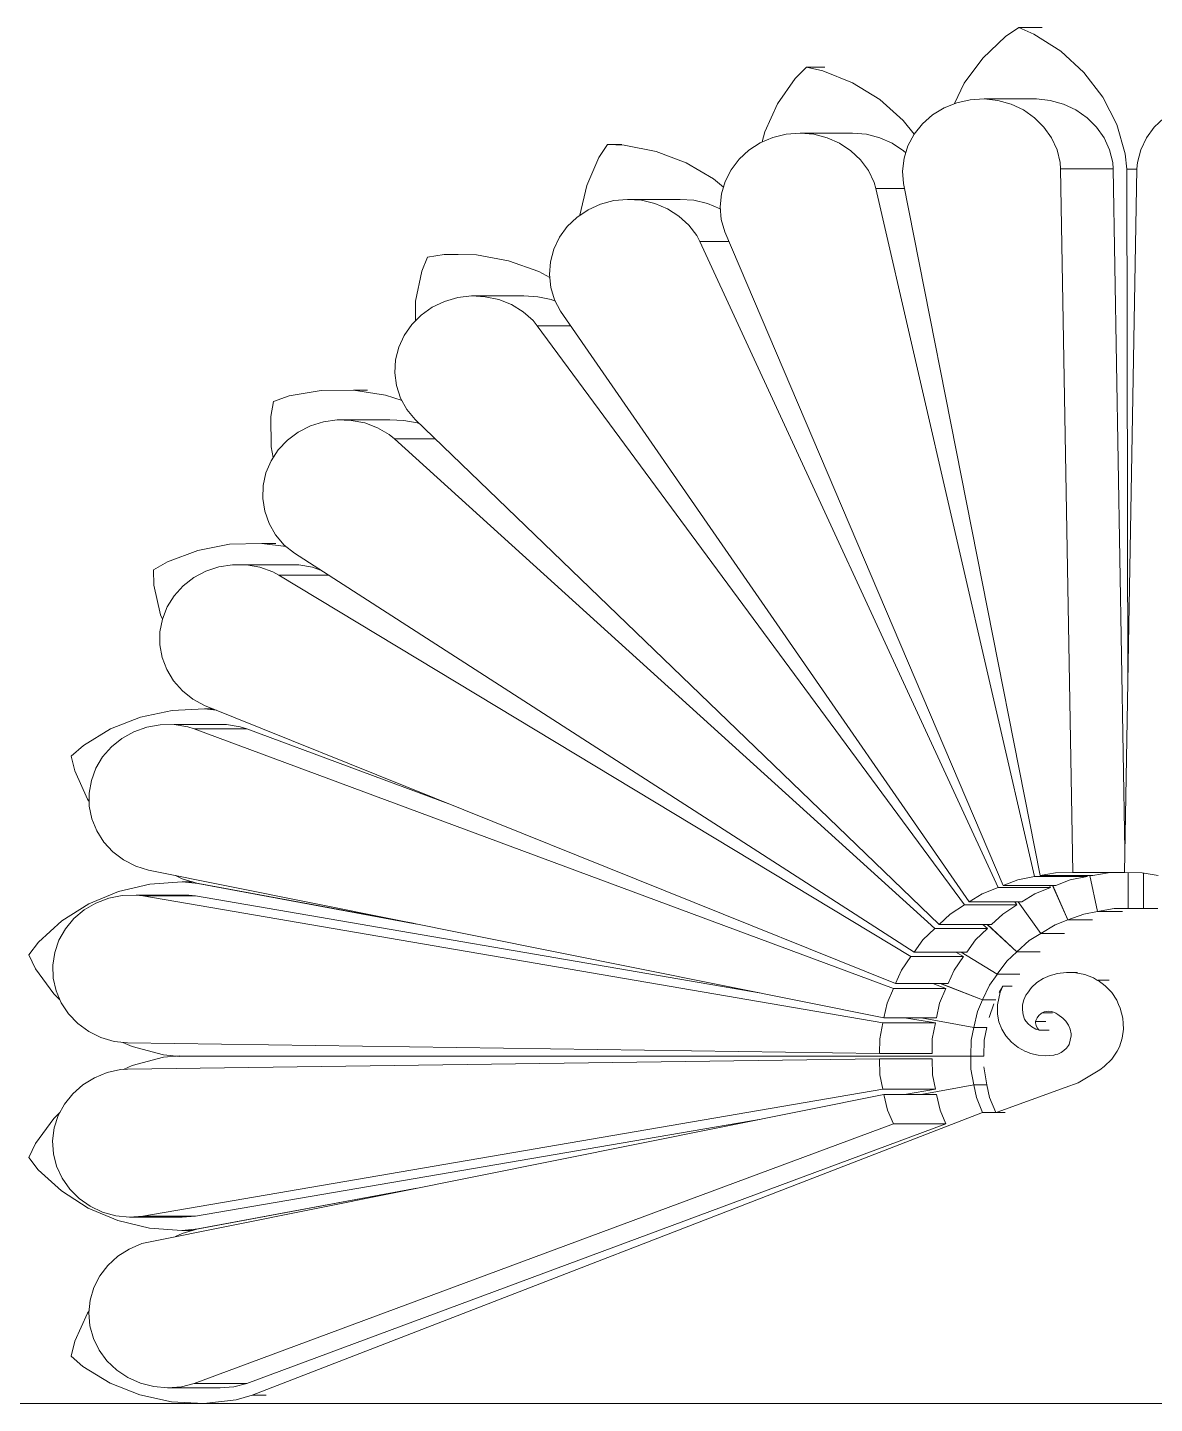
# Model space of a CAD drawing. Header units: millimetres. Extents: x 1177761 to 1329492, y 746793 to 827002.
# Drawn here: x 1193469.8 to 1193715.4, y 818864.8 to 819164.8 of the extents above; entities that cross this region are included whole.
import ezdxf

# ---------------------------------------------------------------- set-up
doc = ezdxf.new("R2010")
doc.units = ezdxf.units.MM
doc.layers.add('wall', color=5, linetype='Continuous', lineweight=30)

msp = doc.modelspace()

# ---------------------------------------------------------------- linework, layer by layer
at = {"layer": 'wall', "color": 250, "lineweight": 20, "ltscale": 50}
for p, q in [((1193682.9, 819162.88), (1193677.93, 819158.14)), ((1193685.78, 819164.81), (1193682.9, 819162.88)), ((1193689.1, 819163.39), (1193685.78, 819164.81)), ((1193690.85, 819164.81), (1193685.78, 819164.81)), ((1193694.93, 819159.64), (1193689.1, 819163.39)), ((1193699.97, 819155), (1193694.93, 819159.64)), ((1193677.93, 819158.14), (1193673.92, 819152.67)), ((1193637.1, 819153.73), (1193633.22, 819148.17)), ((1193639.52, 819156.14), (1193637.1, 819153.73)), ((1193643.08, 819155.36), (1193639.52, 819156.14)), ((1193643.54, 819156.14), (1193639.52, 819156.14)), ((1193649.57, 819152.74), (1193643.08, 819155.36)), ((1193704.07, 819149.61), (1193699.97, 819155)), ((1193655.49, 819149.11), (1193649.57, 819152.74)), ((1193673.92, 819152.67), (1193671.76, 819148.22)), ((1193633.22, 819148.17), (1193630.42, 819142.07)), ((1193660.63, 819144.57), (1193655.49, 819149.11)), ((1193669.51, 819147.31), (1193666.99, 819145.76)), ((1193672.27, 819148.42), (1193669.51, 819147.31)), ((1193675.21, 819149.07), (1193672.27, 819148.42)), ((1193678.22, 819149.24), (1193675.21, 819149.07)), ((1193681.21, 819148.91), (1193678.22, 819149.24)), ((1193689.67, 819149.24), (1193678.22, 819149.24)), ((1193684.1, 819148.1), (1193681.21, 819148.91)), ((1193686.79, 819146.84), (1193684.1, 819148.1)), ((1193692.66, 819148.91), (1193689.67, 819149.24)), ((1193695.55, 819148.1), (1193692.66, 819148.91)), ((1193698.24, 819146.84), (1193695.55, 819148.1)), ((1193707.12, 819143.64), (1193704.07, 819149.61)), ((1193663.02, 819141.58), (1193660.63, 819144.57)), ((1193666.99, 819145.76), (1193664.8, 819143.82)), ((1193689.21, 819145.15), (1193686.79, 819146.84)), ((1193691.27, 819143.1), (1193689.21, 819145.15)), ((1193700.66, 819145.15), (1193698.24, 819146.84)), ((1193702.73, 819143.1), (1193700.66, 819145.15)), ((1193715.31, 819143.1), (1193717.46, 819145.15)), ((1193630.42, 819142.07), (1193629.87, 819139.87)), ((1193635.13, 819141.58), (1193632.21, 819140.87)), ((1193638.13, 819141.8), (1193635.13, 819141.58)), ((1193641.13, 819141.54), (1193638.13, 819141.8)), ((1193649.58, 819141.8), (1193638.13, 819141.8)), ((1193644.04, 819140.79), (1193641.13, 819141.54)), ((1193652.58, 819141.54), (1193649.58, 819141.8)), ((1193655.49, 819140.79), (1193652.58, 819141.54)), ((1193663, 819141.56), (1193661.65, 819139.04)), ((1193664.8, 819143.82), (1193663, 819141.56)), ((1193692.93, 819140.74), (1193691.27, 819143.1)), ((1193704.38, 819140.74), (1193702.73, 819143.1)), ((1193709, 819137.26), (1193707.12, 819143.64)), ((1193713.6, 819140.74), (1193715.31, 819143.1)), ((1193596.17, 819139.31), (1193594.29, 819136.49)), ((1193599.82, 819139.18), (1193596.17, 819139.31)), ((1193599.32, 819139.31), (1193596.17, 819139.31)), ((1193606.74, 819137.8), (1193599.82, 819139.18)), ((1193629.47, 819139.7), (1193626.99, 819138.09)), ((1193632.21, 819140.87), (1193629.47, 819139.7)), ((1193646.76, 819139.58), (1193644.04, 819140.79)), ((1193649.22, 819137.94), (1193646.76, 819139.58)), ((1193658.21, 819139.58), (1193655.49, 819140.79)), ((1193660.67, 819137.94), (1193658.21, 819139.58)), ((1193661.65, 819139.04), (1193660.78, 819136.33)), ((1193694.12, 819138.15), (1193692.93, 819140.74)), ((1193694.82, 819135.41), (1193694.12, 819138.15)), ((1193705.57, 819138.15), (1193704.38, 819140.74)), ((1193706.27, 819135.41), (1193705.57, 819138.15)), ((1193711.64, 819135.41), (1193712.36, 819138.15)), ((1193712.36, 819138.15), (1193713.6, 819140.74)), ((1193594.29, 819136.49), (1193591.64, 819130.34)), ((1193613.29, 819135.31), (1193606.74, 819137.8)), ((1193619.28, 819131.79), (1193613.29, 819135.31)), ((1193624.84, 819136.11), (1193623.1, 819133.82)), ((1193626.99, 819138.09), (1193624.84, 819136.11)), ((1193651.33, 819135.93), (1193649.22, 819137.94)), ((1193653.04, 819133.61), (1193651.33, 819135.93)), ((1193660.78, 819136.33), (1193660.43, 819133.53)), ((1193661.15, 819137.48), (1193660.67, 819137.94)), ((1193694.91, 819134), (1193694.82, 819135.41)), ((1193706.36, 819134), (1193706.27, 819135.41)), ((1193709.34, 819133.96), (1193709, 819137.26)), ((1193711.55, 819134), (1193711.64, 819135.41)), ((1193623.1, 819133.82), (1193621.8, 819131.27)), ((1193654.3, 819131.04), (1193653.04, 819133.61)), ((1193660.43, 819133.53), (1193660.66, 819130.8)), ((1193697.54, 818980.59), (1193694.91, 819134)), ((1193706.36, 819134), (1193694.91, 819134)), ((1193708.91, 818985.43), (1193706.36, 819134)), ((1193708.82, 818980.59), (1193711.55, 819134)), ((1193709.53, 819020.65), (1193709.34, 819133.96)), ((1193711.55, 819133.96), (1193709.34, 819133.96)), ((1193591.64, 819130.34), (1193590.17, 819123.87)), ((1193621.42, 819129.98), (1193619.28, 819131.79)), ((1193621.8, 819131.27), (1193621, 819128.55)), ((1193654.67, 819129.68), (1193654.3, 819131.04)), ((1193689.21, 818979.7), (1193654.67, 819129.68)), ((1193660.88, 819129.68), (1193654.67, 819129.68)), ((1193660.66, 819130.8), (1193690.45, 818979.93)), ((1193594.66, 819126.3), (1193591.95, 819125.07)), ((1193597.56, 819127.07), (1193594.66, 819126.3)), ((1193600.56, 819127.35), (1193597.56, 819127.07)), ((1193603.57, 819127.14), (1193600.56, 819127.35)), ((1193612.01, 819127.35), (1193600.56, 819127.35)), ((1193606.49, 819126.45), (1193603.57, 819127.14)), ((1193609.24, 819125.29), (1193606.49, 819126.45)), ((1193615.02, 819127.14), (1193612.01, 819127.35)), ((1193617.94, 819126.45), (1193615.02, 819127.14)), ((1193620.69, 819125.29), (1193617.94, 819126.45)), ((1193621, 819128.55), (1193620.72, 819125.74)), ((1193589.5, 819123.42), (1193587.4, 819121.4)), ((1193591.95, 819125.07), (1193589.5, 819123.42)), ((1193611.73, 819123.7), (1193609.24, 819125.29)), ((1193613.89, 819121.73), (1193611.73, 819123.7)), ((1193620.76, 819125.24), (1193620.69, 819125.29)), ((1193620.72, 819125.74), (1193620.96, 819122.93)), ((1193587.4, 819121.4), (1193585.71, 819119.07)), ((1193615.65, 819119.45), (1193613.89, 819121.73)), ((1193620.96, 819122.93), (1193621.75, 819120.29)), ((1193621.75, 819120.29), (1193682.4, 818977.75)), ((1193585.71, 819119.07), (1193584.47, 819116.5)), ((1193616.3, 819118.18), (1193615.65, 819119.45)), ((1193681.27, 818977.32), (1193616.3, 819118.18)), ((1193622.65, 819118.18), (1193616.3, 819118.18)), ((1193556.95, 819114.77), (1193555.69, 819111.67)), ((1193560.56, 819115.32), (1193556.95, 819114.77)), ((1193567.63, 819115.22), (1193560.56, 819115.32)), ((1193563.66, 819115.32), (1193560.56, 819115.32)), ((1193574.57, 819113.97), (1193567.63, 819115.22)), ((1193584.47, 819116.5), (1193583.73, 819113.76)), ((1193555.69, 819111.67), (1193554.37, 819105.15)), ((1193581.18, 819111.62), (1193574.57, 819113.97)), ((1193583.58, 819110.28), (1193581.18, 819111.62)), ((1193583.73, 819113.76), (1193583.51, 819110.95)), ((1193583.51, 819110.95), (1193583.81, 819108.14)), ((1193554.37, 819105.15), (1193554.31, 819100.88)), ((1193563.53, 819105.94), (1193560.64, 819105.11)), ((1193566.52, 819106.28), (1193563.53, 819105.94)), ((1193569.53, 819106.13), (1193566.52, 819106.28)), ((1193577.97, 819106.28), (1193566.52, 819106.28)), ((1193572.46, 819105.5), (1193569.53, 819106.13)), ((1193575.24, 819104.4), (1193572.46, 819105.5)), ((1193580.98, 819106.13), (1193577.97, 819106.28)), ((1193583.91, 819105.5), (1193580.98, 819106.13)), ((1193583.81, 819108.14), (1193584.63, 819105.43)), ((1193584.78, 819105.16), (1193583.91, 819105.5)), ((1193584.63, 819105.43), (1193585.95, 819102.98)), ((1193557.96, 819103.83), (1193555.55, 819102.13)), ((1193560.64, 819105.11), (1193557.96, 819103.83)), ((1193577.77, 819102.86), (1193575.24, 819104.4)), ((1193579.97, 819100.94), (1193577.77, 819102.86)), ((1193585.95, 819102.98), (1193674.99, 818974.17)), ((1193553.5, 819100.07), (1193551.86, 819097.7)), ((1193555.55, 819102.13), (1193553.5, 819100.07)), ((1193580.88, 819099.81), (1193579.97, 819100.94)), ((1193673.94, 818973.51), (1193580.88, 819099.81)), ((1193588.15, 819099.81), (1193580.88, 819099.81)), ((1193551.86, 819097.7), (1193550.68, 819095.1)), ((1193550.68, 819095.1), (1193550, 819092.36)), ((1193550, 819092.36), (1193549.85, 819089.54)), ((1193549.85, 819089.54), (1193550.21, 819086.74)), ((1193526.8, 819084.5), (1193523.38, 819083.3)), ((1193533.75, 819085.7), (1193526.8, 819084.5)), ((1193540.82, 819085.76), (1193533.75, 819085.7)), ((1193547.79, 819084.67), (1193540.82, 819085.76)), ((1193543.89, 819085.76), (1193540.82, 819085.76)), ((1193551.41, 819083.47), (1193547.79, 819084.67)), ((1193550.21, 819086.74), (1193551.1, 819084.04)), ((1193523.38, 819083.3), (1193522.79, 819080.03)), ((1193551.1, 819084.04), (1193552.46, 819081.53)), ((1193552.46, 819081.53), (1193554.27, 819079.37)), ((1193522.79, 819080.03), (1193522.86, 819073.4)), ((1193534.32, 819078.84), (1193531.45, 819077.95)), ((1193537.3, 819079.25), (1193534.32, 819078.84)), ((1193540.31, 819079.17), (1193537.3, 819079.25)), ((1193548.75, 819079.25), (1193537.3, 819079.25)), ((1193543.26, 819078.6), (1193540.31, 819079.17)), ((1193546.06, 819077.56), (1193543.26, 819078.6)), ((1193551.76, 819079.17), (1193548.75, 819079.25)), ((1193554.71, 819078.6), (1193551.76, 819079.17)), ((1193554.27, 819079.37), (1193668.43, 818969.28)), ((1193555.3, 819078.38), (1193554.71, 819078.6)), ((1193528.8, 819076.61), (1193526.44, 819074.87)), ((1193531.45, 819077.95), (1193528.8, 819076.61)), ((1193548.63, 819076.08), (1193546.06, 819077.56)), ((1193549.75, 819075.14), (1193548.63, 819076.08)), ((1193524.43, 819072.76), (1193522.85, 819070.36)), ((1193522.86, 819073.4), (1193523.33, 819071.08)), ((1193526.44, 819074.87), (1193524.43, 819072.76)), ((1193667.5, 818968.41), (1193549.75, 819075.14)), ((1193558.66, 819075.14), (1193549.75, 819075.14)), ((1193522.85, 819070.36), (1193521.74, 819067.73)), ((1193521.74, 819067.73), (1193521.13, 819064.97)), ((1193521.13, 819064.97), (1193521.04, 819062.15)), ((1193521.04, 819062.15), (1193521.48, 819059.36)), ((1193521.48, 819059.36), (1193522.43, 819056.68)), ((1193522.43, 819056.68), (1193523.86, 819054.2)), ((1193523.86, 819054.2), (1193525.73, 819051.99)), ((1193513.81, 819052.15), (1193506.89, 819050.8)), ((1193520.88, 819052.35), (1193513.81, 819052.15)), ((1193526.17, 819051.63), (1193520.88, 819052.35)), ((1193523.93, 819052.35), (1193520.88, 819052.35)), ((1193525.73, 819051.99), (1193527.96, 819050.2)), ((1193500.32, 819048.35), (1193497.22, 819046.56)), ((1193506.89, 819050.8), (1193500.32, 819048.35)), ((1193527.96, 819050.2), (1193662.99, 818963.25)), ((1193497.22, 819046.56), (1193497.33, 819043.24)), ((1193508.66, 819046.27), (1193506.03, 819044.87)), ((1193511.5, 819047.21), (1193508.66, 819046.27)), ((1193514.47, 819047.68), (1193511.5, 819047.21)), ((1193517.48, 819047.66), (1193514.47, 819047.68)), ((1193525.92, 819047.68), (1193514.47, 819047.68)), ((1193520.44, 819047.15), (1193517.48, 819047.66)), ((1193523.27, 819046.17), (1193520.44, 819047.15)), ((1193524.57, 819045.45), (1193523.27, 819046.17)), ((1193662.29, 818962.27), (1193524.57, 819045.45)), ((1193535.34, 819045.45), (1193524.57, 819045.45)), ((1193528.93, 819047.66), (1193525.92, 819047.68)), ((1193531.89, 819047.15), (1193528.93, 819047.66)), ((1193533.65, 819046.54), (1193531.89, 819047.15)), ((1193497.33, 819043.24), (1193498.78, 819036.74)), ((1193503.71, 819043.08), (1193501.76, 819040.93)), ((1193506.03, 819044.87), (1193503.71, 819043.08)), ((1193501.76, 819040.93), (1193500.23, 819038.5)), ((1193498.78, 819036.74), (1193499.17, 819035.82)), ((1193500.23, 819038.5), (1193499.18, 819035.85)), ((1193499.18, 819035.85), (1193498.64, 819033.08)), ((1193498.64, 819033.08), (1193498.61, 819030.26)), ((1193498.61, 819030.26), (1193499.12, 819027.48)), ((1193499.12, 819027.48), (1193500.13, 819024.82)), ((1193500.13, 819024.82), (1193501.61, 819022.36)), ((1193501.61, 819022.36), (1193503.53, 819020.19)), ((1193503.53, 819020.19), (1193505.83, 819018.36)), ((1193505.83, 819018.36), (1193508.38, 819017.02)), ((1193501.3, 819015.94), (1193494.41, 819014.46)), ((1193508.36, 819016.27), (1193501.3, 819015.94)), ((1193510.99, 819015.97), (1193508.36, 819016.27)), ((1193510.23, 819016.27), (1193508.36, 819016.27)), ((1193508.38, 819017.02), (1193658.94, 818956.38)), ((1193494.41, 819014.46), (1193487.89, 819011.88)), ((1193495.76, 819012.27), (1193492.94, 819011.27)), ((1193498.72, 819012.8), (1193495.76, 819012.27)), ((1193501.73, 819012.84), (1193498.72, 819012.8)), ((1193504.7, 819012.38), (1193501.73, 819012.84)), ((1193513.18, 819012.84), (1193501.73, 819012.84)), ((1193506.13, 819011.92), (1193504.7, 819012.38)), ((1193516.15, 819012.38), (1193513.18, 819012.84)), ((1193517.58, 819011.92), (1193516.15, 819012.38)), ((1193487.89, 819011.88), (1193481.96, 819008.28)), ((1193490.35, 819009.83), (1193488.07, 819007.99)), ((1193492.94, 819011.27), (1193490.35, 819009.83)), ((1193658.47, 818955.33), (1193506.13, 819011.92)), ((1193517.58, 819011.92), (1193506.13, 819011.92)), ((1193562.19, 818995.35), (1193517.58, 819011.92)), ((1193481.96, 819008.28), (1193479.28, 819005.96)), ((1193488.07, 819007.99), (1193486.16, 819005.8)), ((1193479.28, 819005.96), (1193480.08, 819002.72)), ((1193484.69, 819003.34), (1193483.7, 819000.68)), ((1193486.16, 819005.8), (1193484.69, 819003.34)), ((1193480.08, 819002.72), (1193482.85, 818996.61)), ((1193483.7, 819000.68), (1193483.21, 818997.89)), ((1193483.21, 818997.89), (1193483.25, 818995.07)), ((1193482.85, 818996.61), (1193483.24, 818996.06)), ((1193483.25, 818995.07), (1193483.82, 818992.3)), ((1193483.82, 818992.3), (1193484.88, 818989.66)), ((1193484.88, 818989.66), (1193486.43, 818987.24)), ((1193486.43, 818987.24), (1193488.39, 818985.1)), ((1193488.39, 818985.1), (1193490.73, 818983.32)), ((1193490.73, 818983.32), (1193493.36, 818981.94)), ((1193493.36, 818981.94), (1193496.14, 818981.09)), ((1193496.14, 818981.09), (1193656.41, 818948.94)), ((1193502.01, 818979.91), (1193503.52, 818979.19)), ((1193503.52, 818979.19), (1193506.91, 818978.22)), ((1193685.56, 818978.96), (1193689.21, 818979.7)), ((1193700.67, 818979.7), (1193689.21, 818979.7)), ((1193690.45, 818979.93), (1193693.8, 818980.53)), ((1193701.9, 818979.93), (1193690.45, 818979.93)), ((1193693.8, 818980.53), (1193697.54, 818980.59)), ((1193697.01, 818978.96), (1193700.67, 818979.7)), ((1193708.82, 818980.59), (1193697.54, 818980.59)), ((1193700.67, 818979.7), (1193700.61, 818979.93)), ((1193701.24, 818979.93), (1193702.92, 818972.1)), ((1193701.9, 818979.93), (1193705.25, 818980.53)), ((1193705.25, 818980.53), (1193708.91, 818980.59)), ((1193712.7, 818980.53), (1193708.82, 818980.59)), ((1193709.62, 818972.73), (1193709.6, 818980.58)), ((1193716.17, 818979.93), (1193712.7, 818980.53)), ((1193712.95, 818972.73), (1193712.96, 818980.49)), ((1193489.6, 818976.45), (1193483.15, 818973.74)), ((1193496.45, 818978.07), (1193489.6, 818976.45)), ((1193503.51, 818978.55), (1193496.45, 818978.07)), ((1193507.02, 818978.22), (1193503.51, 818978.55)), ((1193505.75, 818978.55), (1193503.51, 818978.55)), ((1193506.91, 818978.22), (1193554.62, 818969.36)), ((1193553.84, 818969.51), (1193507.02, 818978.22)), ((1193677.84, 818975.93), (1193681.27, 818977.32)), ((1193692.72, 818977.32), (1193681.27, 818977.32)), ((1193682.4, 818977.75), (1193685.56, 818978.96)), ((1193693.85, 818977.75), (1193682.4, 818977.75)), ((1193689.29, 818975.93), (1193692.72, 818977.32)), ((1193692.72, 818977.32), (1193692.52, 818977.75)), ((1193693.15, 818977.75), (1193696.48, 818970.26)), ((1193696.51, 818970.27), (1193693.19, 818977.75)), ((1193693.85, 818977.75), (1193697.01, 818978.96)), ((1193483.15, 818973.74), (1193477.29, 818970.03)), ((1193484.7, 818973.94), (1193482.15, 818972.44)), ((1193487.5, 818974.99), (1193484.7, 818973.94)), ((1193490.45, 818975.58), (1193487.5, 818974.99)), ((1193493.46, 818975.68), (1193490.45, 818975.58)), ((1193494.95, 818975.48), (1193493.46, 818975.68)), ((1193504.91, 818975.68), (1193493.46, 818975.68)), ((1193656.16, 818947.79), (1193494.95, 818975.48)), ((1193506.4, 818975.48), (1193494.95, 818975.48)), ((1193506.4, 818975.48), (1193504.91, 818975.68)), ((1193629.69, 818954.3), (1193506.4, 818975.48)), ((1193670.86, 818971.53), (1193673.94, 818973.51)), ((1193685.39, 818973.51), (1193673.94, 818973.51)), ((1193674.99, 818974.17), (1193677.84, 818975.93)), ((1193686.44, 818974.17), (1193674.99, 818974.17)), ((1193682.31, 818971.53), (1193685.39, 818973.51)), ((1193685.39, 818973.51), (1193684.91, 818974.17)), ((1193685.66, 818974.17), (1193690.57, 818967.3)), ((1193686.44, 818974.17), (1193689.29, 818975.93)), ((1193479.91, 818970.55), (1193478.05, 818968.33)), ((1193482.15, 818972.44), (1193479.91, 818970.55)), ((1193668.43, 818969.28), (1193670.86, 818971.53)), ((1193679.88, 818969.28), (1193682.31, 818971.53)), ((1193693.73, 818969.19), (1193696.51, 818970.27)), ((1193696.48, 818970.26), (1193699.97, 818971.54)), ((1193701.79, 818970.26), (1193696.48, 818970.26)), ((1193701.82, 818970.27), (1193696.51, 818970.27)), ((1193699.97, 818971.54), (1193702.92, 818972.1)), ((1193702.92, 818972.1), (1193706.61, 818972.72)), ((1193708.38, 818972.1), (1193702.92, 818972.1)), ((1193706.61, 818972.72), (1193709.62, 818972.73)), ((1193712.95, 818972.73), (1193709.62, 818972.73)), ((1193716.06, 818972.72), (1193712.95, 818972.73)), ((1193477.29, 818970.03), (1193472.22, 818965.42)), ((1193478.05, 818968.33), (1193476.64, 818965.84)), ((1193664.9, 818965.89), (1193667.5, 818968.41)), ((1193678.95, 818968.41), (1193667.5, 818968.41)), ((1193679.88, 818969.28), (1193668.43, 818969.28)), ((1193676.35, 818965.89), (1193678.95, 818968.41)), ((1193678.95, 818968.41), (1193677.99, 818969.28)), ((1193685.33, 818963.26), (1193678.88, 818969.28)), ((1193678.97, 818969.28), (1193685.37, 818963.3)), ((1193688.07, 818965.73), (1193690.57, 818967.3)), ((1193690.57, 818967.3), (1193693.73, 818969.19)), ((1193695.75, 818967.3), (1193690.57, 818967.3)), ((1193472.22, 818965.42), (1193470.08, 818962.64)), ((1193476.64, 818965.84), (1193475.71, 818963.16)), ((1193662.99, 818963.25), (1193664.9, 818965.89)), ((1193674.44, 818963.25), (1193676.35, 818965.89)), ((1193685.37, 818963.3), (1193688.07, 818965.73)), ((1193470.08, 818962.64), (1193471.54, 818959.62)), ((1193475.71, 818963.16), (1193475.29, 818960.36)), ((1193660.26, 818959.32), (1193662.29, 818962.27)), ((1193673.74, 818962.27), (1193662.29, 818962.27)), ((1193674.44, 818963.25), (1193662.99, 818963.25)), ((1193671.71, 818959.32), (1193673.74, 818962.27)), ((1193673.74, 818962.27), (1193672.11, 818963.25)), ((1193673.27, 818963.25), (1193681.07, 818958.39)), ((1193681.07, 818958.39), (1193683.21, 818961.27)), ((1193683.21, 818961.27), (1193685.33, 818963.26)), ((1193690.39, 818963.26), (1193685.33, 818963.26)), ((1193690.43, 818963.3), (1193685.37, 818963.3)), ((1193471.54, 818959.62), (1193475.53, 818954.13)), ((1193475.29, 818960.36), (1193475.4, 818957.54)), ((1193658.94, 818956.38), (1193660.26, 818959.32)), ((1193670.39, 818956.38), (1193671.71, 818959.32)), ((1193679.4, 818956.04), (1193681.07, 818958.38)), ((1193686.03, 818958.39), (1193681.07, 818958.39)), ((1193692.65, 818958.17), (1193691.12, 818957.51)), ((1193693.47, 818958.37), (1193692.65, 818958.17)), ((1193694.16, 818958.58), (1193693.47, 818958.37)), ((1193696.18, 818958.82), (1193694.16, 818958.58)), ((1193698.21, 818958.74), (1193696.18, 818958.82)), ((1193698.55, 818958.82), (1193696.18, 818958.82)), ((1193700.2, 818958.32), (1193698.21, 818958.74)), ((1193702.08, 818957.59), (1193700.2, 818958.32)), ((1193475.4, 818957.54), (1193476.02, 818954.78)), ((1193657.09, 818952.07), (1193658.47, 818955.33)), ((1193669.92, 818955.33), (1193658.47, 818955.33)), ((1193670.39, 818956.38), (1193658.94, 818956.38)), ((1193669.92, 818955.33), (1193667.09, 818956.38)), ((1193668.54, 818952.07), (1193669.92, 818955.33)), ((1193668.69, 818956.38), (1193677.91, 818952.82)), ((1193677.92, 818952.85), (1193668.81, 818956.38)), ((1193677.91, 818952.82), (1193679.4, 818956.04)), ((1193682.28, 818955.8), (1193681.5, 818954.45)), ((1193681.74, 818954.49), (1193682.28, 818955.8)), ((1193684.34, 818955.8), (1193682.28, 818955.8)), ((1193688.53, 818955.49), (1193687.67, 818954.31)), ((1193689.73, 818956.6), (1193688.53, 818955.49)), ((1193691.12, 818957.51), (1193689.73, 818956.6)), ((1193702.94, 818957.08), (1193702.08, 818957.59)), ((1193704.64, 818955.88), (1193702.99, 818957.1)), ((1193705.52, 818957.1), (1193702.99, 818957.1)), ((1193706.04, 818954.41), (1193704.64, 818955.88)), ((1193475.53, 818954.13), (1193476.85, 818952.86)), ((1193476.02, 818954.78), (1193477.15, 818952.17)), ((1193477.15, 818952.17), (1193478.75, 818949.78)), ((1193676.77, 818950.25), (1193677.92, 818952.85)), ((1193680.79, 818952.82), (1193677.91, 818952.82)), ((1193680.8, 818952.85), (1193677.92, 818952.85)), ((1193681.15, 818951.73), (1193681.74, 818954.49)), ((1193686.89, 818952.83), (1193686.63, 818951.75)), ((1193687.35, 818953.85), (1193686.89, 818952.83)), ((1193687.67, 818954.31), (1193687.35, 818953.85)), ((1193707.14, 818952.73), (1193706.04, 818954.41)), ((1193707.53, 818951.82), (1193707.14, 818952.73)), ((1193478.75, 818949.78), (1193480.77, 818947.68)), ((1193656.41, 818948.94), (1193657.09, 818952.07)), ((1193667.86, 818948.94), (1193668.54, 818952.07)), ((1193675.97, 818946.82), (1193676.77, 818950.25)), ((1193680.37, 818951.96), (1193679.32, 818948.98)), ((1193681.13, 818950.56), (1193681.15, 818951.73)), ((1193681.13, 818949.71), (1193681.13, 818950.56)), ((1193681.46, 818948.02), (1193681.13, 818949.71)), ((1193686.63, 818951.75), (1193686.58, 818950.65)), ((1193686.58, 818950.65), (1193686.73, 818949.55)), ((1193686.73, 818949.55), (1193687.06, 818948.6)), ((1193689.77, 818948.88), (1193690.16, 818949.39)), ((1193690.16, 818949.39), (1193690.64, 818949.83)), ((1193690.64, 818949.83), (1193690.91, 818950)), ((1193690.91, 818950), (1193691.34, 818950.19)), ((1193693.17, 818950), (1193690.91, 818950)), ((1193691.34, 818950.19), (1193691.85, 818950.31)), ((1193691.85, 818950.31), (1193692.37, 818950.35)), ((1193692.37, 818950.35), (1193692.89, 818950.3)), ((1193692.89, 818950.3), (1193693.39, 818950.17)), ((1193693.39, 818950.17), (1193693.86, 818949.95)), ((1193693.86, 818949.95), (1193694.08, 818949.81)), ((1193694.08, 818949.81), (1193694.3, 818949.64)), ((1193694.3, 818949.64), (1193695.39, 818948.83)), ((1193707.89, 818951.04), (1193707.53, 818951.82)), ((1193708.47, 818948.81), (1193707.89, 818951.04)), ((1193480.77, 818947.68), (1193483.14, 818945.94)), ((1193655.48, 818944.34), (1193656.16, 818947.79)), ((1193667.61, 818947.79), (1193656.16, 818947.79)), ((1193667.86, 818948.94), (1193656.41, 818948.94)), ((1193667.61, 818947.79), (1193660.88, 818948.94)), ((1193664.54, 818948.94), (1193675.97, 818946.82)), ((1193666.93, 818944.34), (1193667.61, 818947.79)), ((1193675.38, 818944.05), (1193675.97, 818946.82)), ((1193678.84, 818946.82), (1193675.97, 818946.82)), ((1193678.83, 818946.82), (1193678.25, 818944.05)), ((1193678.85, 818946.82), (1193678.84, 818946.82)), ((1193682.09, 818946.41), (1193681.46, 818948.02)), ((1193682.52, 818945.71), (1193682.09, 818946.41)), ((1193687.06, 818948.6), (1193687.3, 818948.21)), ((1193687.3, 818948.21), (1193687.91, 818947.51)), ((1193687.91, 818947.51), (1193688.64, 818946.92)), ((1193688.64, 818946.92), (1193689.47, 818946.46)), ((1193689.42, 818948.11), (1193689.48, 818948.31)), ((1193689.44, 818947.82), (1193689.42, 818948.11)), ((1193691.65, 818948.11), (1193689.42, 818948.11)), ((1193689.57, 818947.26), (1193689.44, 818947.82)), ((1193689.47, 818946.46), (1193690.2, 818946.21)), ((1193689.48, 818948.31), (1193689.77, 818948.88)), ((1193689.81, 818946.74), (1193689.57, 818947.26)), ((1193690.14, 818946.26), (1193689.81, 818946.74)), ((1193692.44, 818946.21), (1193690.2, 818946.21)), ((1193695.39, 818948.83), (1193696.03, 818948.18)), ((1193696.03, 818948.18), (1193696.59, 818947.34)), ((1193696.59, 818947.34), (1193696.99, 818946.42)), ((1193696.99, 818946.42), (1193697.21, 818945.44)), ((1193708.35, 818944.45), (1193708.61, 818946.42)), ((1193708.55, 818947.66), (1193708.47, 818948.81)), ((1193708.61, 818946.42), (1193708.55, 818947.66)), ((1193483.14, 818945.94), (1193485.8, 818944.62)), ((1193485.8, 818944.62), (1193488.67, 818943.75)), ((1193488.67, 818943.75), (1193491.58, 818943.42)), ((1193490.59, 818943.53), (1193492.61, 818942.62)), ((1193491.58, 818943.42), (1193655.46, 818941.15)), ((1193655.46, 818941.15), (1193655.48, 818944.34)), ((1193666.91, 818941.15), (1193666.93, 818944.34)), ((1193675.31, 818940.55), (1193675.38, 818944.05)), ((1193678.25, 818944.05), (1193678.17, 818940.57)), ((1193682.99, 818944.95), (1193682.52, 818945.71)), ((1193684.2, 818943.59), (1193682.99, 818944.95)), ((1193685.65, 818942.46), (1193684.2, 818943.59)), ((1193697.22, 818944.95), (1193696.74, 818943.06)), ((1193697.21, 818945.44), (1193697.22, 818944.95)), ((1193707.72, 818942.56), (1193708.35, 818944.45)), ((1193499.43, 818940.3), (1193492.6, 818938.49)), ((1193492.61, 818942.62), (1193499.43, 818940.82)), ((1193499.43, 818940.82), (1193502.95, 818940.48)), ((1193502.95, 818940.63), (1193499.43, 818940.3)), ((1193675.31, 818940.57), (1193502.95, 818940.63)), ((1193502.95, 818940.48), (1193675.31, 818940.55)), ((1193666.91, 818941.15), (1193655.46, 818941.15)), ((1193675.31, 818937.75), (1193675.31, 818940.57)), ((1193678.19, 818940.57), (1193675.31, 818940.57)), ((1193678.19, 818940.55), (1193675.31, 818940.55)), ((1193687.28, 818941.57), (1193685.65, 818942.46)), ((1193687.56, 818941.49), (1193687.28, 818941.57)), ((1193688.34, 818941.16), (1193687.56, 818941.49)), ((1193689.99, 818940.76), (1193688.34, 818941.16)), ((1193691.7, 818940.64), (1193689.99, 818940.76)), ((1193693.4, 818940.8), (1193691.7, 818940.64)), ((1193693.88, 818940.93), (1193693.4, 818940.8)), ((1193694.27, 818941.02), (1193693.88, 818940.93)), ((1193694.99, 818941.33), (1193694.27, 818941.02)), ((1193695.64, 818941.75), (1193694.99, 818941.33)), ((1193696.2, 818942.27), (1193695.64, 818941.75)), ((1193696.66, 818942.88), (1193696.2, 818942.27)), ((1193696.74, 818943.06), (1193696.66, 818942.88)), ((1193706.04, 818939.9), (1193707.23, 818941.67)), ((1193707.23, 818941.67), (1193707.72, 818942.56)), ((1193490.08, 818937.61), (1193487.14, 818936.97)), ((1193491.58, 818937.69), (1193490.08, 818937.61)), ((1193492.6, 818938.49), (1193490.73, 818937.65)), ((1193655.46, 818939.97), (1193491.58, 818937.69)), ((1193655.52, 818936.47), (1193655.46, 818939.97)), ((1193666.91, 818939.97), (1193655.46, 818939.97)), ((1193666.97, 818936.47), (1193666.91, 818939.97)), ((1193675.97, 818934.3), (1193675.31, 818937.75)), ((1193678.16, 818938.21), (1193678.83, 818934.3)), ((1193698.71, 818934.74), (1193703.45, 818937.6)), ((1193703.45, 818937.6), (1193704.4, 818938.27)), ((1193704.4, 818938.27), (1193706.04, 818939.9)), ((1193481.85, 818934.31), (1193479.66, 818932.37)), ((1193484.37, 818935.85), (1193481.85, 818934.31)), ((1193487.14, 818936.97), (1193484.37, 818935.85)), ((1193656.16, 818933.33), (1193655.52, 818936.47)), ((1193675.97, 818934.3), (1193664.54, 818932.17)), ((1193667.61, 818933.33), (1193666.97, 818936.47)), ((1193676.55, 818931.54), (1193675.97, 818934.3)), ((1193678.85, 818934.3), (1193675.97, 818934.3)), ((1193678.83, 818934.3), (1193679.42, 818931.54)), ((1193695.93, 818933.69), (1193698.71, 818934.74)), ((1193479.66, 818932.37), (1193477.85, 818930.11)), ((1193494.95, 818905.63), (1193656.16, 818933.33)), ((1193656.41, 818932.17), (1193496.14, 818900.03)), ((1193667.61, 818933.33), (1193656.16, 818933.33)), ((1193657.19, 818928.75), (1193656.41, 818932.17)), ((1193667.86, 818932.17), (1193656.41, 818932.17)), ((1193660.88, 818932.17), (1193667.61, 818933.33)), ((1193668.64, 818928.75), (1193667.86, 818932.17)), ((1193677.92, 818928.27), (1193676.55, 818931.54)), ((1193679.42, 818931.54), (1193680.78, 818928.27)), ((1193681.05, 818928.36), (1193695.93, 818933.69)), ((1193476.85, 818928.26), (1193475.52, 818926.98)), ((1193477.85, 818930.11), (1193476.5, 818927.59)), ((1193518.76, 818866.63), (1193677.92, 818928.27)), ((1193658.47, 818925.79), (1193657.19, 818928.75)), ((1193669.92, 818925.79), (1193668.64, 818928.75)), ((1193680.78, 818928.27), (1193677.92, 818928.27)), ((1193680.78, 818928.27), (1193681.05, 818928.36)), ((1193682.81, 818928.27), (1193680.78, 818928.27)), ((1193475.52, 818926.98), (1193471.54, 818921.49)), ((1193476.5, 818927.59), (1193475.63, 818924.89)), ((1193506.13, 818869.2), (1193658.47, 818925.79)), ((1193506.4, 818905.63), (1193629.69, 818926.81)), ((1193517.58, 818869.2), (1193669.92, 818925.79)), ((1193669.92, 818925.79), (1193658.47, 818925.79)), ((1193475.63, 818924.89), (1193475.27, 818922.09)), ((1193471.54, 818921.49), (1193470.08, 818918.47)), ((1193475.27, 818922.09), (1193475.45, 818919.27)), ((1193475.45, 818919.27), (1193476.14, 818916.53)), ((1193470.08, 818918.47), (1193472.14, 818915.78)), ((1193476.14, 818916.53), (1193477.33, 818913.94)), ((1193472.14, 818915.78), (1193477.2, 818911.16)), ((1193477.33, 818913.94), (1193478.98, 818911.58)), ((1193477.2, 818911.16), (1193483.04, 818907.42)), ((1193478.98, 818911.58), (1193481.04, 818909.52)), ((1193554.62, 818911.76), (1193506.91, 818902.89)), ((1193507.02, 818902.9), (1193553.84, 818911.6)), ((1193481.04, 818909.52), (1193483.46, 818907.83)), ((1193483.04, 818907.42), (1193489.49, 818904.7)), ((1193483.46, 818907.83), (1193486.15, 818906.56)), ((1193486.15, 818906.56), (1193489.03, 818905.75)), ((1193489.03, 818905.75), (1193492.03, 818905.42)), ((1193489.49, 818904.7), (1193496.34, 818903.06)), ((1193492.03, 818905.42), (1193494.95, 818905.63)), ((1193503.48, 818905.42), (1193492.03, 818905.42)), ((1193506.4, 818905.63), (1193494.95, 818905.63)), ((1193503.48, 818905.42), (1193506.4, 818905.63)), ((1193496.34, 818903.06), (1193503.39, 818902.56)), ((1193503.52, 818901.92), (1193502.01, 818901.2)), ((1193503.39, 818902.56), (1193507.02, 818902.9)), ((1193505.74, 818902.56), (1193503.39, 818902.56)), ((1193506.91, 818902.89), (1193503.52, 818901.92)), ((1193491.94, 818898.5), (1193489.46, 818896.91)), ((1193494.68, 818899.67), (1193491.94, 818898.5)), ((1193496.14, 818900.03), (1193494.68, 818899.67)), ((1193489.46, 818896.91), (1193487.31, 818894.93)), ((1193485.56, 818892.63), (1193484.26, 818890.09)), ((1193487.31, 818894.93), (1193485.56, 818892.63)), ((1193484.26, 818890.09), (1193483.45, 818887.37)), ((1193483.45, 818887.37), (1193483.17, 818884.56)), ((1193482.85, 818884.5), (1193480.08, 818878.39)), ((1193483.21, 818885.02), (1193482.85, 818884.5)), ((1193483.17, 818884.56), (1193483.4, 818881.75)), ((1193483.4, 818881.75), (1193484.16, 818879.02)), ((1193480.08, 818878.39), (1193479.28, 818875.16)), ((1193484.16, 818879.02), (1193485.41, 818876.45)), ((1193479.28, 818875.16), (1193481.87, 818872.9)), ((1193485.41, 818876.45), (1193487.11, 818874.12)), ((1193481.87, 818872.9), (1193487.79, 818869.29)), ((1193487.11, 818874.12), (1193489.22, 818872.11)), ((1193489.22, 818872.11), (1193491.68, 818870.47)), ((1193487.79, 818869.29), (1193494.3, 818866.69)), ((1193491.68, 818870.47), (1193494.4, 818869.26)), ((1193494.4, 818869.26), (1193497.3, 818868.51)), ((1193497.3, 818868.51), (1193500.3, 818868.23)), ((1193500.3, 818868.23), (1193503.31, 818868.46)), ((1193511.75, 818868.23), (1193500.3, 818868.23)), ((1193503.31, 818868.46), (1193506.13, 818869.2)), ((1193517.58, 818869.2), (1193506.13, 818869.2)), ((1193511.75, 818868.23), (1193514.76, 818868.46)), ((1193514.76, 818868.46), (1193517.58, 818869.2)), ((1193494.3, 818866.69), (1193501.18, 818865.19)), ((1193501.18, 818865.19), (1193508.24, 818864.84)), ((1193508.24, 818864.84), (1193515.26, 818865.63)), ((1193515.26, 818865.63), (1193518.76, 818866.63)), ((1193521.8, 818866.63), (1193518.76, 818866.63)), ((1193454.15, 818864.83), (1193503.58, 818864.83)), ((1193503.58, 818864.83), (1193553.29, 818864.83)), ((1193553.29, 818864.83), (1193603.26, 818864.83)), ((1193603.26, 818864.83), (1193653.48, 818864.83)), ((1193653.48, 818864.83), (1193703.92, 818864.83)), ((1193703.92, 818864.83), (1193754.56, 818864.83))]:
    msp.add_line(p, q, dxfattribs=at)

doc.saveas('drawing.dxf')
